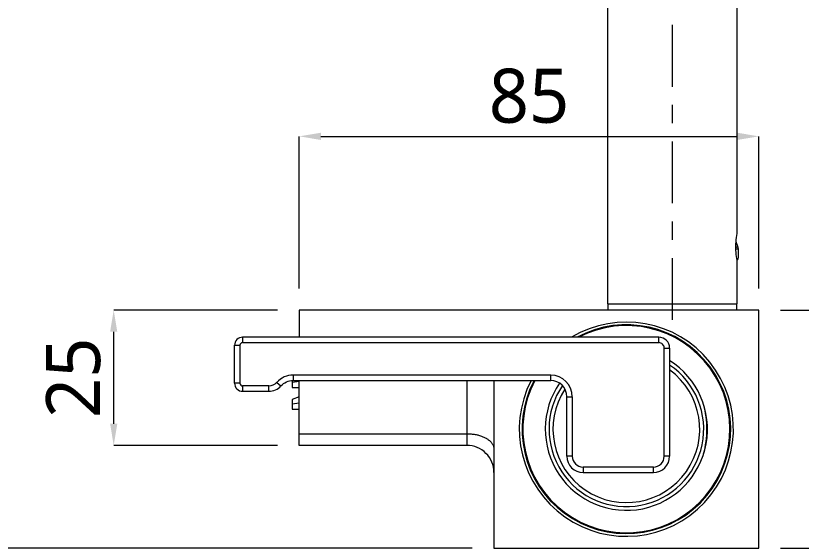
# Model space of a CAD drawing. Extents: x 0 to 1128, y 0 to 827.
# Drawn here: x 648.4 to 793.7, y 221.6 to 318.9 of the extents above; entities that cross this region are included whole.
import ezdxf

# ---------------------------------------------------------------- set-up
doc = ezdxf.new("R2010")
doc.units = 0
doc.header["$LTSCALE"] = 10
doc.header["$MEASUREMENT"] = 0
doc.header["$PDMODE"] = 3
doc.header["$PDSIZE"] = -10
doc.layers.get('0').update_dxf_attribs({"linetype": 'CONTINUOUS'})
doc.layers.get('DEFPOINTS').update_dxf_attribs({"linetype": 'CONTINUOUS'})
doc.layers.add('PDF_02__ASM_ALL_AXES', color=7, linetype='CONTINUOUS')
doc.layers.add('PDF_형상', color=7, linetype='CONTINUOUS')
doc.styles.add('Daelim Dimension', font='NanumGothic.ttf')
doc.dimstyles.new('DEFAULT', dxfattribs={"dimscale": 2, "dimtxt": 2, "dimasz": 2, "dimexe": 0, "dimexo": 2, "dimgap": 1, "dimtad": 1, "dimdec": 0, "dimzin": 9, "dimdsep": 46, "dimtxsty": 'Daelim Dimension', "dimcen": 0.5, "dimclrd": 5, "dimclre": 5, "dimclrt": 256, "dimadec": 1, "dimazin": 0, "dimtfac": 1, "dimtdec": 0, "dimtix": 1, "dimtmove": 0, "dimatfit": 3, "dimfxl": 0, "dimtolj": 1, "dimtzin": 1, "dimlwd": 9, "dimlwe": 9, "dimarcsym": 0})

# ---------------------------------------------------------------- blocks, each defined once
blk = doc.blocks.new('*D21')
at = {"color": 5, "lineweight": 9, "ltscale": 0.5}
for p, q in [((525.89, 470.74), (505.1, 470.74)), ((505.1, 466.74), (505.1, 224.49)), ((732.89, 220.49), (505.1, 220.49))]:
    blk.add_line(p, q, dxfattribs=at)
at = {"color": 5, "ltscale": 0.5}
for points in [[(504.44, 466.74), (505.77, 466.74), (505.1, 470.74)], [(504.44, 224.49), (505.77, 224.49), (505.1, 220.49)]]:
    blk.add_solid(points, dxfattribs=at)
at = {"layer": 'DEFPOINTS', "color": 0, "ltscale": 0.5}
for p in [(529.89, 470.74), (505.1, 220.49), (736.89, 220.49)]:
    blk.add_point(p, dxfattribs=at)
at = {"color": 7, "ltscale": 0.5, "insert": (497.66, 345.61), "char_height": 10, "attachment_point": 5, "rotation": 90, "style": 'Daelim Dimension'}
blk.add_mtext('\\A1;250', dxfattribs=at)
blk = doc.blocks.new('*D23')
at = {"color": 5, "lineweight": 9, "ltscale": 0.5}
for p, q in [((696.89, 264.49), (666.56, 264.49)), ((666.56, 243.49), (666.56, 260.49)), ((696.89, 239.49), (666.56, 239.49))]:
    blk.add_line(p, q, dxfattribs=at)
at = {"color": 5, "ltscale": 0.5}
for points in [[(665.9, 260.49), (667.23, 260.49), (666.56, 264.49)], [(665.9, 243.49), (667.23, 243.49), (666.56, 239.49)]]:
    blk.add_solid(points, dxfattribs=at)
at = {"layer": 'DEFPOINTS', "color": 0, "ltscale": 0.5}
for p in [(666.56, 264.49), (700.89, 264.49), (700.89, 239.49)]:
    blk.add_point(p, dxfattribs=at)
at = {"color": 7, "ltscale": 0.5, "insert": (659.12, 251.99), "char_height": 10, "attachment_point": 5, "rotation": 90, "style": 'Daelim Dimension'}
blk.add_mtext('\\A1;25', dxfattribs=at)
blk = doc.blocks.new('*D24')
at = {"color": 5, "lineweight": 9, "ltscale": 0.5}
for p, q in [((700.89, 268.49), (700.89, 296.62)), ((704.89, 296.62), (781.89, 296.62)), ((785.89, 268.49), (785.89, 296.62))]:
    blk.add_line(p, q, dxfattribs=at)
at = {"color": 5, "ltscale": 0.5}
for points in [[(704.89, 297.29), (704.89, 295.95), (700.89, 296.62)], [(781.89, 297.29), (781.89, 295.95), (785.89, 296.62)]]:
    blk.add_solid(points, dxfattribs=at)
at = {"layer": 'DEFPOINTS', "color": 0, "ltscale": 0.5}
for p in [(785.89, 296.62), (700.89, 264.49), (785.89, 264.49)]:
    blk.add_point(p, dxfattribs=at)
at = {"color": 7, "ltscale": 0.5, "insert": (743.39, 304.06), "char_height": 10, "attachment_point": 5, "style": 'Daelim Dimension'}
blk.add_mtext('\\A1;85', dxfattribs=at)
blk = doc.blocks.new('*D25')
at = {"color": 5, "lineweight": 9, "ltscale": 0.5}
for p, q in [((789.89, 264.49), (814.67, 264.49)), ((814.67, 260.49), (814.67, 224.49)), ((789.89, 220.49), (814.67, 220.49))]:
    blk.add_line(p, q, dxfattribs=at)
at = {"color": 5, "ltscale": 0.5}
for points in [[(814, 260.49), (815.34, 260.49), (814.67, 264.49)], [(814, 224.49), (815.34, 224.49), (814.67, 220.49)]]:
    blk.add_solid(points, dxfattribs=at)
at = {"layer": 'DEFPOINTS', "color": 0, "ltscale": 0.5}
for p in [(785.89, 264.49), (785.89, 220.49), (814.67, 220.49)]:
    blk.add_point(p, dxfattribs=at)
at = {"color": 7, "ltscale": 0.5, "insert": (807.33, 242.49), "char_height": 10, "attachment_point": 5, "rotation": 90, "style": 'Daelim Dimension'}
blk.add_mtext('\\A1;44', dxfattribs=at)

msp = doc.modelspace()

# ---------------------------------------------------------------- linework, layer by layer
at = {"layer": 'PDF_02__ASM_ALL_AXES', "lineweight": 5}
for points in [[(769.89, 317.23), (769.89, 305.8)], [(769.89, 302.42), (769.89, 299.05)], [(769.89, 295.67), (769.89, 284.24)], [(769.89, 280.87), (769.89, 280.87), (769.89, 277.49)], [(769.89, 274.11), (769.89, 262.69)]]:
    msp.add_lwpolyline(points, dxfattribs=at)
at = {"layer": 'PDF_형상', "lineweight": 5}
for points in [[(757.89, 438.74), (757.89, 265.69), (781.89, 265.69), (781.89, 273.69, -0.000142), (781.88, 273.77)], [(781.63, 276.11), (781.67, 276.13), (781.71, 276.14), (781.71, 276.14), (781.75, 276.16), (781.78, 276.17), (781.82, 276.19), (781.85, 276.2), (781.89, 276.22), (781.91, 276.22), (781.95, 276.24), (781.95, 276.24), (781.97, 276.25), (781.99, 276.26), (782, 276.26), (782, 276.26), (782.01, 276.27), (782.01, 276.27), (782.02, 276.27), (782.02, 276.27), (782.02, 276.27), (781.67, 277.11, -0.031942), (781.89, 278.69), (781.89, 438.74)], [(781.64, 275.83), (781.68, 275.84), (781.73, 275.84), (781.78, 275.84), (781.81, 275.84), (781.86, 275.84), (781.91, 275.85), (781.95, 275.85), (781.96, 275.85), (782.01, 275.86), (782.02, 275.86), (782.06, 275.87), (782.07, 275.87), (782.09, 275.88), (782.09, 275.88), (782.09, 275.88), (782.09, 275.89), (782.09, 274.19, -0.24759), (781.88, 273.77, -0.002284), (781.85, 273.9, -0.002274), (781.83, 274.02, -0.064792), (781.67, 277.11)], [(736.87, 251.49, -0.013296), (736.89, 250.66), (736.89, 220.49), (785.89, 220.49), (785.89, 264.49), (700.89, 264.49), (700.89, 259.49)], [(699.74, 252.49, 0.213422), (696.76, 251.15), (697.5, 250.49, -0.213424), (699.74, 251.49)], [(775.68, 237.92, 0.066457), (776.29, 242.49, 0.066457), (775.68, 247.05)]]:
    msp.add_lwpolyline(points, format="xyb", dxfattribs=at)
for points in [[(757.99, 265.69), (757.99, 264.49)], [(781.79, 265.69), (781.79, 264.49)], [(699.59, 251.48), (699.59, 250.22), (700.89, 250.2)], [(731.89, 251.49), (731.89, 239.49), (700.89, 239.49), (700.89, 251.49)], [(700.89, 251.33), (699.59, 251.09)], [(700.89, 248.46), (699.59, 247.96), (699.59, 246.22), (700.89, 246.2)], [(700.89, 247.33), (699.59, 247.09)], [(700.89, 241.65), (731.89, 241.65), (732.07, 241.65), (732.27, 241.65), (732.47, 241.64), (732.66, 241.62), (732.86, 241.6), (733.05, 241.58), (733.25, 241.55), (733.43, 241.52), (733.62, 241.48), (733.81, 241.44), (733.9, 241.42), (734.07, 241.37), (734.24, 241.32), (734.41, 241.27), (734.57, 241.21), (734.72, 241.16), (734.87, 241.1), (735.02, 241.03), (735.16, 240.97), (735.3, 240.9), (735.43, 240.82), (735.51, 240.78), (735.63, 240.7), (735.74, 240.63), (735.85, 240.55), (735.95, 240.47), (736.05, 240.39), (736.14, 240.32), (736.23, 240.24), (736.31, 240.15), (736.38, 240.07), (736.45, 239.99), (736.51, 239.91), (736.53, 239.88), (736.59, 239.8), (736.64, 239.71), (736.69, 239.63), (736.73, 239.54), (736.76, 239.46), (736.8, 239.37), (736.81, 239.33), (736.84, 239.25), (736.86, 239.16), (736.87, 239.08), (736.88, 238.99), (736.89, 238.91), (736.89, 238.82)]]:
    msp.add_lwpolyline(points, dxfattribs=at)
for points in [[(767.39, 258.49), (767.39, 259.49), (690.41, 259.49), (690.41, 258.49)], [(689.91, 257.99), (689.91, 250.99), (688.91, 250.99), (688.91, 257.99)], [(769.39, 257.49), (769.39, 237.49), (768.39, 237.49), (768.39, 257.49)], [(747.39, 251.49), (747.39, 252.49), (699.74, 252.49), (699.74, 251.49)], [(695.27, 249.49), (695.27, 250.49), (690.41, 250.49), (690.41, 249.49)], [(751.39, 248.49), (751.39, 237.49), (750.39, 237.49), (750.39, 248.49)], [(766.39, 234.49), (766.39, 235.49), (753.39, 235.49), (753.39, 234.49)]]:
    msp.add_lwpolyline(points, close=True, dxfattribs=at)
for centre, radius, start, end in [((781.09, 275.89), 1, 0.0027, 22.6184), ((761.39, 242.49), 19.8, 152.9529, 120.8079), ((761.39, 242.49), 19.3, 152.1884, 118.2003), ((761.39, 242.49), 19.15, 151.9655, 117.4101), ((690.41, 257.99), 1.5, 90.0007, 180.0009), ((767.39, 257.49), 2, 0.0006, 89.9975), ((690.41, 257.99), 0.5, 89.9993, 180.0032), ((767.39, 257.49), 1, 359.9995, 90.0005), ((761.39, 242.49), 15, 145.4504, 57.7643), ((761.39, 242.49), 14.31, 145.7149, 55.986), ((761.39, 242.49), 13.57, 146.8463, 53.8708), ((747.39, 248.49), 4, 0, 89.9997), ((747.39, 248.49), 3, 0.0001, 89.9999), ((690.41, 250.99), 1.5, 179.9991, 269.9993), ((690.41, 250.99), 0.5, 179.9968, 270.0007), ((695.27, 252.49), 2, 269.999, 318.1908), ((695.27, 252.49), 3, 270.0001, 318.1908), ((731.89, 234.49), 5, 359.9999, 90.0001), ((753.39, 237.49), 3, 180.0005, 269.9999), ((753.39, 237.49), 2, 180.001, 270.0002), ((766.39, 237.49), 3, 270.0001, 359.9999), ((766.39, 237.49), 2, 269.9998, 359.9995)]:
    msp.add_arc(centre, radius, start, end, dxfattribs=at)

# ---------------------------------------------------------------- dimensions: what is measured, and where the dimension line sits
at = {"color": 5, "ltscale": 0.5}
for base, p1, p2, picture, middle in [((505.1, 220.49), (529.89, 470.74), (736.89, 220.49), '*D21', (497.66, 345.61)), ((666.56, 264.49), (700.89, 239.49), (700.89, 264.49), '*D23', (659.12, 251.99))]:
    dim = msp.add_linear_dim(base=base, p1=p1, p2=p2, angle=90, dimstyle='DEFAULT', override={"dimtxt": 5, "dimclrt": 7}, dxfattribs=at)
    dim.commit()
    dim.dimension.update_dxf_attribs({"geometry": picture, "text_midpoint": middle})
dim = msp.add_linear_dim(base=(785.89, 296.62), p1=(700.89, 264.49), p2=(785.89, 264.49), dimstyle='DEFAULT', override={"dimtxt": 5, "dimclrt": 7}, dxfattribs=at)
dim.commit()
dim.dimension.update_dxf_attribs({"geometry": '*D24', "text_midpoint": (743.39, 304.06)})
dim = msp.add_linear_dim(base=(814.67, 220.49), p1=(785.89, 264.49), p2=(785.89, 220.49), angle=90, dimstyle='DEFAULT', override={"dimtxt": 5, "dimclrt": 7}, dxfattribs=at)
dim.commit()
dim.dimension.update_dxf_attribs({"geometry": '*D25', "text_midpoint": (814.67, 242.49), "dimtype": 160})

doc.saveas('drawing.dxf')
